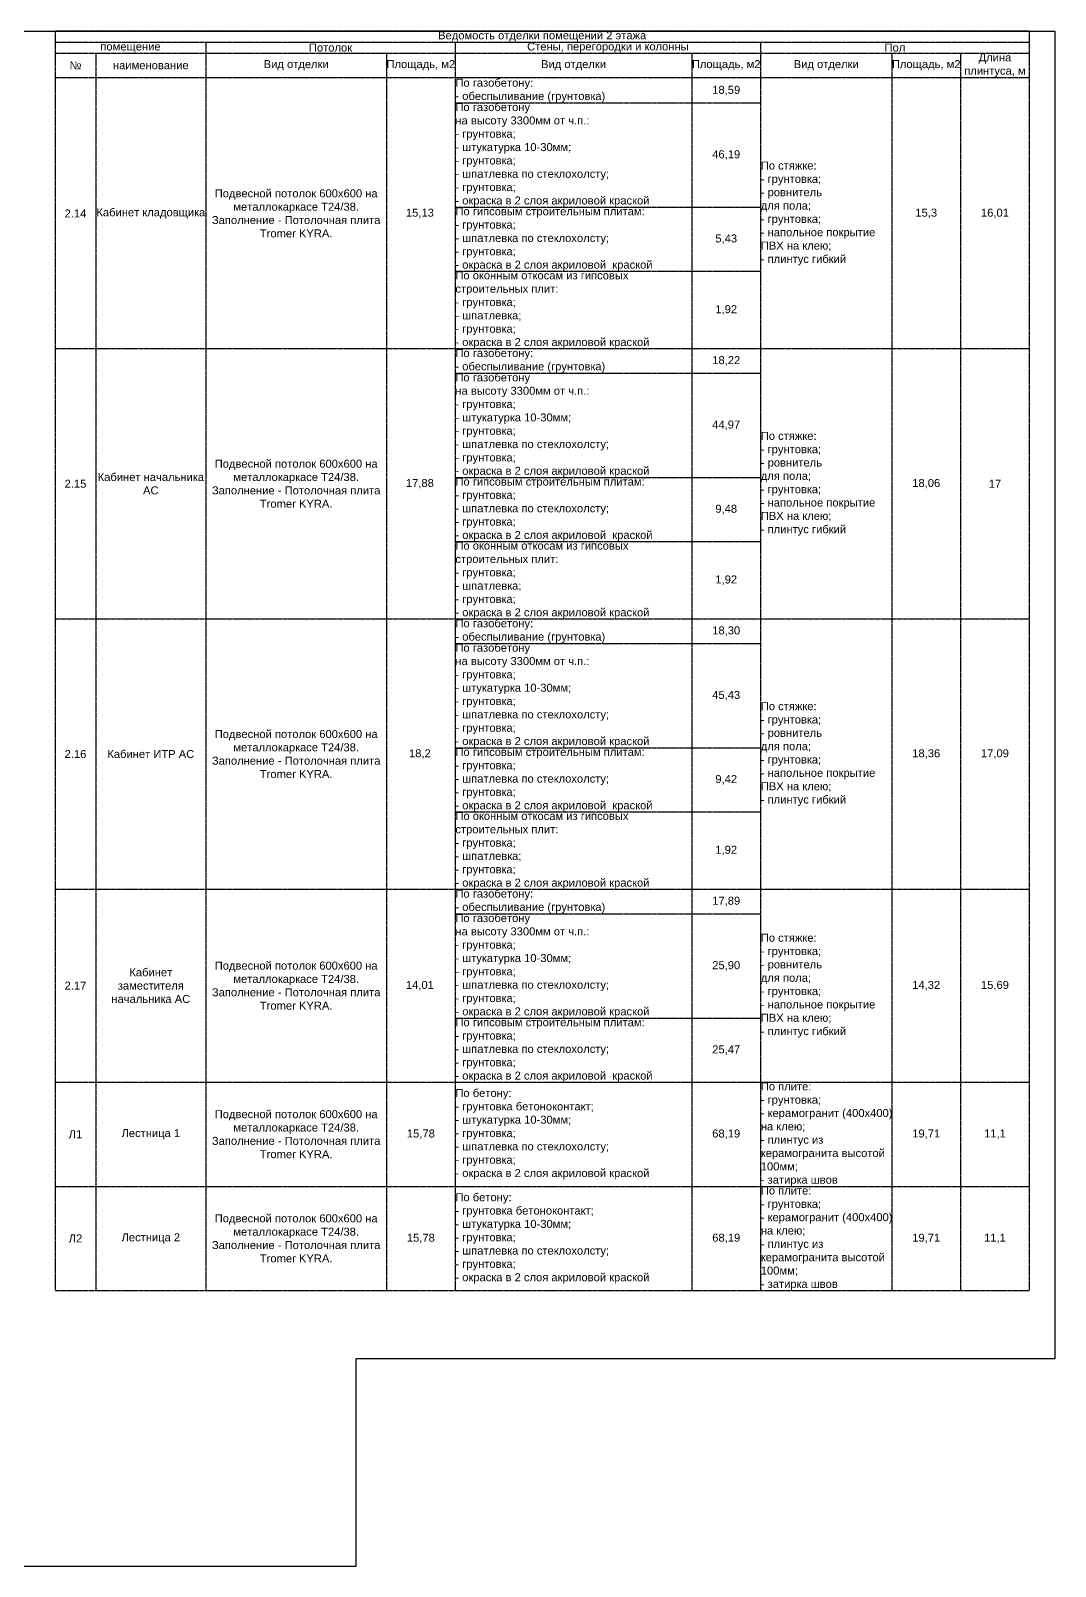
# Model space of a CAD drawing. Header units: millimetres. Extents: x 5 to 203705, y -540 to 60930.
# Drawn here: x 110908 to 138017, y 148 to 40765 of the extents above; entities that cross this region are included whole.
import ezdxf

# ---------------------------------------------------------------- set-up
doc = ezdxf.new("R2010")
doc.units = ezdxf.units.MM
doc.linetypes.add('_ШТР__3__3__Скрыто', pattern=[6, 3, -3])
doc.layers.add('PDF _Текст', color=7, linetype='Continuous')

msp = doc.modelspace()

# ---------------------------------------------------------------- linework, layer by layer
at = {"layer": 'Defpoints'}
msp.add_lwpolyline([(56617, 148), (119517, 148), (119517, 5648), (138017, 5648), (138017, 40748), (56617, 40748)], close=True, dxfattribs=at)
at = {"layer": 'PDF _Текст', "linetype": '_ШТР__3__3__Скрыто'}
for p, q in [((111554, 40759), (137328, 40759)), ((111554, 40759), (111554, 39532)), ((137328, 40759), (137328, 39532)), ((111554, 40465), (137328, 40465)), ((115542, 40465), (115542, 39532)), ((122139, 40465), (122139, 39532)), ((130219, 40465), (130219, 39532)), ((111554, 40171), (137328, 40171)), ((112631, 40171), (112631, 39532)), ((120322, 40171), (120322, 39532)), ((128401, 40171), (128401, 39532)), ((133694, 40171), (133694, 39532)), ((135511, 40171), (135511, 39532)), ((111554, 39532), (111554, 7442)), ((111554, 39532), (137328, 39532)), ((112631, 39533), (112631, 7442)), ((115542, 39534), (115542, 7442)), ((120322, 39536), (120322, 7442)), ((122139, 39536), (122139, 7442)), ((128401, 39539), (128401, 7442)), ((130219, 39539), (130219, 7442)), ((133694, 39541), (133694, 7442)), ((135511, 39541), (135511, 7442)), ((137328, 39542), (137328, 7442)), ((122139, 38858), (130219, 38858)), ((122139, 36098), (130219, 36098)), ((122139, 34404), (130219, 34404)), ((111554, 32357), (137328, 32357)), ((122139, 31708), (130219, 31708)), ((122139, 28949), (130219, 28949)), ((122139, 27254), (130219, 27254)), ((111554, 25207), (137328, 25207)), ((122139, 24558), (130219, 24558)), ((122139, 21799), (130219, 21799)), ((122139, 20104), (130219, 20104)), ((111554, 18057), (137328, 18057)), ((122139, 17408), (130219, 17408)), ((122139, 14649), (130219, 14649)), ((111554, 12954), (137328, 12954)), ((111554, 10198), (137328, 10198)), ((111554, 7442), (137328, 7442))]:
    msp.add_line(p, q, dxfattribs=at)

# ---------------------------------------------------------------- texts
for s, insert, char_height, width, attachment_point in [('{\\fArial|b0|i0|c0;Ведомость отделки помещений 2 этажа', (124441, 40612), 211.67, 25761.67, 5), ('{\\fArial|b0|i0|c0;помещение', (113548, 40318), 211.67, 3975.11, 5), ('{\\fArial|b0|i0|c0;Потолок', (118840, 40318), 211.67, 6585.67, 5), ('{\\fArial|b0|i0|c0;Стены, перегородки и колонны', (126179, 40318), 211.67, 8067.33, 5), ('{\\fArial|b0|i0|c0;Пол', (133773, 40318), 211.67, 7097.56, 5), ('{\\fArial|b0|i0|c0;№', (112093, 39851), 211.67, 1064.33, 5), ('{\\fArial|b0|i0|c0;наименование', (114086, 39851), 211.67, 2898.78, 5), ('{\\fArial|b0|i0|c0;Вид отделки', (117932, 39851), 211.67, 4768.5, 5), ('{\\fArial|b0|i0|c0;Площадь, м2', (121231, 39851), 211.67, 1805.17, 5), ('{\\fArial|b0|i0|c0;Вид отделки', (125270, 39851), 211.67, 6250.17, 5), ('{\\fArial|b0|i0|c0;Площадь, м2', (129310, 39851), 211.67, 1805.17, 5), ('{\\fArial|b0|i0|c0;Вид отделки', (131956, 39851), 211.67, 3463.22, 5), ('{\\fArial|b0|i0|c0;Площадь, м2', (134602, 39851), 211.67, 1805.17, 5), ('{\\fArial|b0|i0|c0;Длина плинтуса, м', (136420, 39851), 211.67, 1805.17, 5), ('{\\fArial|b0|i0|c0;По газобетону: ^J- обеспыливание (грунтовка)', (122145, 39182), 211.67, 6250.17, 4), ('{\\fArial|b0|i0|c0;18,59', (129310, 39182), 211.67, 1805.17, 5), ('{\\fArial|b0|i0|c0;По газобетону ^Jна высоту 3300мм от ч.п.:^J- грунтовка;^J- штукатурка 10-30мм;^J- грунтовка;^J- шпатлевка по стеклохолсту; ^J- грунтовка;^J- окраска в 2 слоя акриловой краской', (122145, 37478), 211.667, 6250.17, 4), ('{\\fArial|b0|i0|c0;46,19', (129310, 37478), 211.67, 1805.17, 5), ('{\\fArial|b0|i0|c0;По стяжке:^J- грунтовка;^J- ровнитель ^Jдля пола;^J- грунтовка;^J- напольное покрытие ^JПВХ на клею;^J- плинтус гибкий', (130225, 35932), 211.667, 3463.22, 4), ('{\\fArial|b0|i0|c0;Подвесной потолок 600x600 на металлокаркасе Т24/38.^JЗаполнение - Потолочная плита ^JTromer KYRA.', (117932, 35932), 211.667, 4768.5, 5), ('{\\fArial|b0|i0|c0;2.14', (112093, 35932), 211.67, 1064.33, 5), ('{\\fArial|b0|i0|c0;Кабинет кладовщика', (114086, 35932), 211.67, 2898.78, 5), ('{\\fArial|b0|i0|c0|p34;15,\\fArial|b0|i0|c204|p34;13}', (121205, 35932), 211.67, 1805.17, 5), ('{\\fArial|b0|i0|c0;По гипсовым строительным плитам: ^J- грунтовка; ^J- шпатлевка по стеклохолсту;^J- грунтовка; ^J- окраска в 2 слоя акриловой  краской', (122145, 35251), 211.667, 6250.17, 4), ('{\\fArial|b0|i0|c0|p34;15,\\fArial|b0|i0|c204|p34;3}', (134602, 35932), 211.67, 1805.17, 5), ('{\\fArial|b0|i0|c0|p34;16,\\fArial|b0|i0|c204|p34;01}', (136420, 35932), 211.67, 1805.17, 5), ('{\\fArial|b0|i0|c0;5,43', (129310, 35251), 211.67, 1805.17, 5), ('{\\fArial|b0|i0|c0;По оконным откосам из гипсовых строительных плит: ^J- грунтовка; ^J- шпатлевка;^J- грунтовка; ^J- окраска в 2 слоя акриловой краской', (122145, 33380), 211.667, 6250.17, 4), ('{\\fArial|b0|i0|c0;1,92', (129310, 33380), 211.67, 1805.17, 5), ('{\\fArial|b0|i0|c0;По газобетону: ^J- обеспыливание (грунтовка)', (122145, 32032), 211.67, 6250.17, 4), ('{\\fArial|b0|i0|c0;18,22', (129310, 32032), 211.67, 1805.17, 5), ('{\\fArial|b0|i0|c0;По газобетону ^Jна высоту 3300мм от ч.п.:^J- грунтовка;^J- штукатурка 10-30мм;^J- грунтовка;^J- шпатлевка по стеклохолсту; ^J- грунтовка;^J- окраска в 2 слоя акриловой краской', (122145, 30328), 211.667, 6250.17, 4), ('{\\fArial|b0|i0|c0;44,97', (129310, 30328), 211.67, 1805.17, 5), ('{\\fArial|b0|i0|c0;По стяжке:^J- грунтовка;^J- ровнитель ^Jдля пола;^J- грунтовка;^J- напольное покрытие ^JПВХ на клею;^J- плинтус гибкий', (130225, 28782), 211.667, 3463.22, 4), ('{\\fArial|b0|i0|c0;Подвесной потолок 600x600 на металлокаркасе Т24/38.^JЗаполнение - Потолочная плита ^JTromer KYRA.', (117932, 28782), 211.667, 4768.5, 5), ('{\\fArial|b0|i0|c0;2.15', (112093, 28782), 211.67, 1064.33, 5), ('{\\fArial|b0|i0|c0;Кабинет начальника АС', (114086, 28782), 211.67, 2898.78, 5), ('{\\fArial|b0|i0|c204|p34;17,88}', (121205, 28782), 211.67, 1805.17, 5), ('{\\fArial|b0|i0|c0;По гипсовым строительным плитам: ^J- грунтовка; ^J- шпатлевка по стеклохолсту;^J- грунтовка; ^J- окраска в 2 слоя акриловой  краской', (122145, 28101), 211.667, 6250.17, 4), ('{\\fArial|b0|i0|c204|p34;18,06}', (134602, 28782), 211.67, 1805.17, 5), ('{\\fArial|b0|i0|c0|p34;17}', (136420, 28782), 211.67, 1805.17, 5), ('{\\fArial|b0|i0|c0;9,48', (129310, 28101), 211.67, 1805.17, 5), ('{\\fArial|b0|i0|c0;По оконным откосам из гипсовых строительных плит: ^J- грунтовка; ^J- шпатлевка;^J- грунтовка; ^J- окраска в 2 слоя акриловой краской', (122145, 26231), 211.667, 6250.17, 4), ('{\\fArial|b0|i0|c0;1,92', (129310, 26231), 211.67, 1805.17, 5), ('{\\fArial|b0|i0|c0;По газобетону: ^J- обеспыливание (грунтовка)', (122145, 24883), 211.67, 6250.17, 4), ('{\\fArial|b0|i0|c0;18,30', (129310, 24883), 211.67, 1805.17, 5), ('{\\fArial|b0|i0|c0;По газобетону ^Jна высоту 3300мм от ч.п.:^J- грунтовка;^J- штукатурка 10-30мм;^J- грунтовка;^J- шпатлевка по стеклохолсту; ^J- грунтовка;^J- окраска в 2 слоя акриловой краской', (122145, 23178), 211.667, 6250.17, 4), ('{\\fArial|b0|i0|c0;45,43', (129310, 23178), 211.67, 1805.17, 5), ('{\\fArial|b0|i0|c0;По стяжке:^J- грунтовка;^J- ровнитель ^Jдля пола;^J- грунтовка;^J- напольное покрытие ^JПВХ на клею;^J- плинтус гибкий', (130225, 21632), 211.667, 3463.22, 4), ('{\\fArial|b0|i0|c0;Подвесной потолок 600x600 на металлокаркасе Т24/38.^JЗаполнение - Потолочная плита ^JTromer KYRA.', (117932, 21632), 211.667, 4768.5, 5), ('{\\fArial|b0|i0|c0;2.16', (112093, 21632), 211.67, 1064.33, 5), ('{\\fArial|b0|i0|c0;Кабинет ИТР АС', (114086, 21632), 211.67, 2898.78, 5), ('{\\fArial|b0|i0|c0|p34;18,\\fArial|b0|i0|c204|p34;2}', (121205, 21632), 211.67, 1805.17, 5), ('{\\fArial|b0|i0|c0;По гипсовым строительным плитам: ^J- грунтовка; ^J- шпатлевка по стеклохолсту;^J- грунтовка; ^J- окраска в 2 слоя акриловой  краской', (122145, 20951), 211.667, 6250.17, 4), ('{\\fArial|b0|i0|c0|p34;18,\\fArial|b0|i0|c204|p34;36}', (134602, 21632), 211.67, 1805.17, 5), ('{\\fArial|b0|i0|c0|p34;17,\\fArial|b0|i0|c204|p34;09}', (136420, 21632), 211.67, 1805.17, 5), ('{\\fArial|b0|i0|c0;9,42', (129310, 20951), 211.67, 1805.17, 5), ('{\\fArial|b0|i0|c0;По оконным откосам из гипсовых строительных плит: ^J- грунтовка; ^J- шпатлевка;^J- грунтовка; ^J- окраска в 2 слоя акриловой краской', (122145, 19081), 211.667, 6250.17, 4), ('{\\fArial|b0|i0|c0;1,92', (129310, 19081), 211.67, 1805.17, 5), ('{\\fArial|b0|i0|c0;По газобетону: ^J- обеспыливание (грунтовка)', (122145, 17733), 211.67, 6250.17, 4), ('{\\fArial|b0|i0|c0;17,89', (129310, 17733), 211.67, 1805.17, 5), ('{\\fArial|b0|i0|c0;По газобетону ^Jна высоту 3300мм от ч.п.:^J- грунтовка;^J- штукатурка 10-30мм;^J- грунтовка;^J- шпатлевка по стеклохолсту; ^J- грунтовка;^J- окраска в 2 слоя акриловой краской', (122145, 16028), 211.667, 6250.17, 4), ('{\\fArial|b0|i0|c0;По стяжке:^J- грунтовка;^J- ровнитель ^Jдля пола;^J- грунтовка;^J- напольное покрытие ^JПВХ на клею;^J- плинтус гибкий', (130225, 15506), 211.667, 3463.22, 4), ('{\\fArial|b0|i0|c0;Кабинет заместителя начальника АС', (114086, 15506), 211.67, 2898.78, 5), ('{\\fArial|b0|i0|c0;Подвесной потолок 600x600 на металлокаркасе Т24/38.^JЗаполнение - Потолочная плита ^JTromer KYRA.', (117932, 15506), 211.667, 4768.5, 5), ('{\\fArial|b0|i0|c0;25,90', (129310, 16028), 211.67, 1805.17, 5), ('{\\fArial|b0|i0|c0;2.17', (112093, 15506), 211.67, 1064.33, 5), ('{\\fArial|b0|i0|c204|p34;14,01}', (121205, 15506), 211.67, 1805.17, 5), ('{\\fArial|b0|i0|c204|p34;14,32}', (134602, 15506), 211.67, 1805.17, 5), ('{\\fArial|b0|i0|c0|p34;15,\\fArial|b0|i0|c204|p34;69}', (136420, 15506), 211.67, 1805.17, 5), ('{\\fArial|b0|i0|c0;По гипсовым строительным плитам: ^J- грунтовка; ^J- шпатлевка по стеклохолсту;^J- грунтовка; ^J- окраска в 2 слоя акриловой  краской', (122145, 13801), 211.667, 6250.17, 4), ('{\\fArial|b0|i0|c0;25,47', (129310, 13801), 211.67, 1805.17, 5), ('{\\fArial|b0|i0|c0;По бетону:^J- грунтовка бетоноконтакт;^J- штукатурка 10-30мм;^J- грунтовка;^J- шпатлевка по стеклохолсту; ^J- грунтовка;^J- окраска в 2 слоя акриловой краской', (122145, 11576), 211.667, 6250.17, 4), ('{\\fArial|b0|i0|c204|p34;По плите\\fArial|b0|i0|c0|p34;:^J- \\fArial|b0|i0|c204|p34;грунтовка\\fArial|b0|i0|c0|p34;;^J- \\fArial|b0|i0|c204|p34;керамогранит \\fArial|b0|i0|c0|p34;(400x400) ^J\\fArial|b0|i0|c204|p34;на клею\\fArial|b0|i0|c0|p34;;^J- \\fArial|b0|i0|c204|p34;плинтус из керамогранита высотой \\fArial|b0|i0|c0|p34;100\\fArial|b0|i0|c204|p34;мм\\fArial|b0|i0|c0|p34;; ^J- \\fArial|b0|i0|c204|p34;затирка швов}', (130225, 11576), 211.667, 3463.22, 4), ('{\\fArial|b0|i0|c0;Подвесной потолок 600x600 на металлокаркасе Т24/38.^JЗаполнение - Потолочная плита ^JTromer KYRA.', (117932, 11576), 211.667, 4768.5, 5), ('{\\fArial|b0|i0|c0;Л1', (112093, 11576), 211.67, 1064.33, 5), ('{\\fArial|b0|i0|c0;Лестница 1', (114086, 11576), 211.67, 2898.78, 5), ('{\\fArial|b0|i0|c0;15,78', (121231, 11576), 211.67, 1805.17, 5), ('{\\fArial|b0|i0|c0;68,19', (129310, 11576), 211.67, 1805.17, 5), ('{\\fArial|b0|i0|c204|p34;19,71}', (134602, 11576), 211.67, 1805.17, 5), ('{\\fArial|b0|i0|c204|p34;11,1}', (136420, 11576), 211.67, 1805.17, 5), ('{\\fArial|b0|i0|c204|p34;По плите\\fArial|b0|i0|c0|p34;:^J- \\fArial|b0|i0|c204|p34;грунтовка\\fArial|b0|i0|c0|p34;;^J- \\fArial|b0|i0|c204|p34;керамогранит \\fArial|b0|i0|c0|p34;(400x400) ^J\\fArial|b0|i0|c204|p34;на клею\\fArial|b0|i0|c0|p34;;^J- \\fArial|b0|i0|c204|p34;плинтус из керамогранита высотой \\fArial|b0|i0|c0|p34;100\\fArial|b0|i0|c204|p34;мм\\fArial|b0|i0|c0|p34;; ^J- \\fArial|b0|i0|c204|p34;затирка швов}', (130225, 8820), 211.667, 3463.22, 4), ('{\\fArial|b0|i0|c0;По бетону:^J- грунтовка бетоноконтакт;^J- штукатурка 10-30мм;^J- грунтовка;^J- шпатлевка по стеклохолсту; ^J- грунтовка;^J- окраска в 2 слоя акриловой краской', (122145, 8820), 211.667, 6250.17, 4), ('{\\fArial|b0|i0|c0;Подвесной потолок 600x600 на металлокаркасе Т24/38.^JЗаполнение - Потолочная плита ^JTromer KYRA.', (117932, 8820), 211.667, 4768.5, 5), ('{\\fArial|b0|i0|c0;Лестница 2', (114086, 8820), 211.67, 2898.78, 5), ('{\\fArial|b0|i0|c0;15,78', (121231, 8820), 211.67, 1805.17, 5), ('{\\fArial|b0|i0|c0;68,19', (129310, 8820), 211.67, 1805.17, 5), ('{\\fArial|b0|i0|c204|p34;19,71}', (134602, 8820), 211.67, 1805.17, 5), ('{\\fArial|b0|i0|c204|p34;11,1}', (136420, 8820), 211.67, 1805.17, 5), ('{\\fArial|b0|i0|c0;Л2', (112093, 8820), 211.67, 1064.33, 5)]:
    msp.add_mtext(s, dxfattribs=dict(at, insert=insert, char_height=char_height, width=width, attachment_point=attachment_point))

doc.saveas('drawing.dxf')
